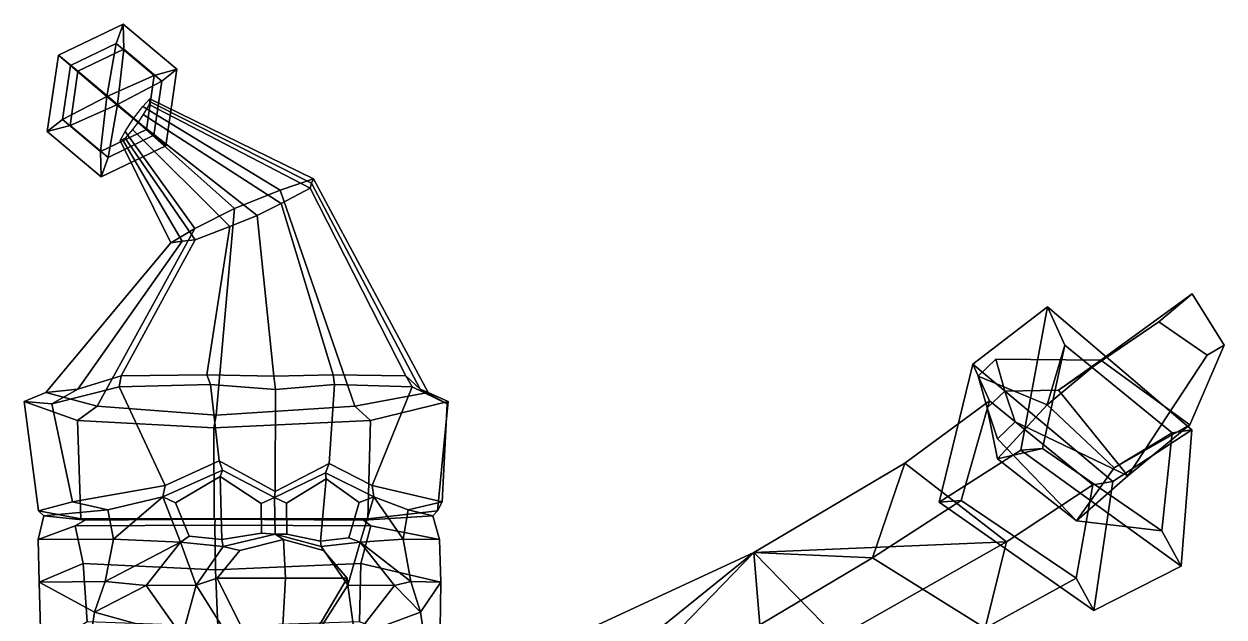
# Model space of a CAD drawing. Extents: x -179 to 300, y -153 to 347.
# Drawn here: x -63.2 to 299.6, y 168.4 to 347.5 of the extents above; entities that cross this region are included whole.
import ezdxf

# ---------------------------------------------------------------- set-up
doc = ezdxf.new("R2010")
doc.units = 0

msp = doc.modelspace()

# ---------------------------------------------------------------- linework, layer by layer
for points in [[(-33.023411, 339.872101, 71.210083), (-33.177055, 347.498718, 57.429237), (-52.777969, 338.084717, 58.48608), (-46.883404, 333.215424, 71.95739)], [(-35.297783, 341.603912, 43.050949), (-49.157776, 334.947235, 43.798252), (-52.777969, 338.084717, 58.48608), (-33.177055, 347.498718, 57.429237)], [(-16.93433, 333.830231, 55.352524), (-23.812487, 331.938873, 41.582497), (-35.297783, 341.603912, 43.050949), (-33.177055, 347.498718, 57.429237)], [(-16.93433, 333.830231, 55.352524), (-33.177055, 347.498718, 57.429237), (-33.023411, 339.872101, 71.210083), (-21.538111, 330.207062, 69.741638)], [(-38.143475, 325.640839, 36.497833), (-49.157776, 334.947235, 43.798252), (-35.297783, 341.603912, 43.050949)], [(-23.812487, 331.938873, 41.582497), (-38.143475, 325.640839, 36.497833), (-35.297783, 341.603912, 43.050949)], [(-49.257984, 316.893646, 71.236229), (-46.883404, 333.215424, 71.95739), (-52.777969, 338.084717, 58.48608), (-56.136208, 315.002258, 57.466213)], [(-51.532356, 318.625458, 43.077091), (-56.136208, 315.002258, 57.466213), (-52.777969, 338.084717, 58.48608), (-49.157776, 334.947235, 43.798252)], [(-34.927017, 323.19165, 76.320885), (-33.023411, 339.872101, 71.210083), (-46.883404, 333.215424, 71.95739)], [(-21.538111, 330.207062, 69.741638), (-33.023411, 339.872101, 71.210083), (-34.927017, 323.19165, 76.320885)], [(-38.143475, 325.640839, 36.497833), (-51.532356, 318.625458, 43.077091), (-49.157776, 334.947235, 43.798252)], [(-20.292587, 310.747833, 54.332657), (-26.187134, 315.617126, 40.86134), (-23.812487, 331.938873, 41.582497), (-16.93433, 333.830231, 55.352524)], [(-20.292587, 310.747833, 54.332657), (-16.93433, 333.830231, 55.352524), (-21.538111, 330.207062, 69.741638), (-23.91276, 313.885284, 69.020477)], [(-34.927017, 323.19165, 76.320885), (-46.883404, 333.215424, 71.95739), (-49.257984, 316.893646, 71.236229)], [(-26.187134, 315.617126, 40.86134), (-38.143475, 325.640839, 36.497833), (-23.812487, 331.938873, 41.582497)], [(-23.91276, 313.885284, 69.020477), (-21.538111, 330.207062, 69.741638), (-34.927017, 323.19165, 76.320885)], [(-40.047058, 308.960419, 41.608639), (-51.532356, 318.625458, 43.077091), (-38.143475, 325.640839, 36.497833)], [(-37.772686, 307.228607, 69.767776), (-34.927017, 323.19165, 76.320885), (-49.257984, 316.893646, 71.236229)], [(-26.187134, 315.617126, 40.86134), (-40.047058, 308.960419, 41.608639), (-38.143475, 325.640839, 36.497833)], [(-23.91276, 313.885284, 69.020477), (-34.927017, 323.19165, 76.320885), (-37.772686, 307.228607, 69.767776)], [(-25.176973, 324.894531, 54.021214), (24.303854, 300.741119, 41.955635), (14.262126, 297.286926, 31.943953), (-27.257437, 322.583344, 50.609291)], [(-27.181904, 320.214996, 63.952427), (14.6043, 293.336426, 75.371094), (23.366638, 297.91391, 67.549416), (-25.368286, 323.172119, 61.846603)], [(-25.368286, 323.172119, 61.846603), (23.366638, 297.91391, 67.549416), (23.755184, 299.42041, 53.397366), (-25.289356, 324.087341, 57.515194)], [(-25.289356, 324.087341, 57.515194), (23.755184, 299.42041, 53.397366), (24.303854, 300.741119, 41.955635), (-25.176973, 324.894531, 54.021214)], [(-27.257437, 322.583344, 50.609291), (14.262126, 297.286926, 31.943953), (0.439792, 291.794037, 25.981686), (-30.120365, 318.958008, 48.313065)], [(-28.68524, 317.859497, 65.182106), (7.341942, 289.70108, 80.174049), (14.6043, 293.336426, 75.371094), (-27.181904, 320.214996, 63.952427)], [(-39.893482, 301.333801, 55.3895), (-56.136208, 315.002258, 57.466213), (-51.532356, 318.625458, 43.077091), (-40.047058, 308.960419, 41.608639)], [(-39.893482, 301.333801, 55.3895), (-37.772686, 307.228607, 69.767776), (-49.257984, 316.893646, 71.236229), (-56.136208, 315.002258, 57.466213)], [(-20.292587, 310.747833, 54.332657), (-39.893482, 301.333801, 55.3895), (-40.047058, 308.960419, 41.608639), (-26.187134, 315.617126, 40.86134)], [(-32.591839, 315.033051, 50.617878), (-30.120365, 318.958008, 48.313065), (0.439792, 291.794037, 25.981686), (-11.499968, 285.730316, 34.800423)], [(-30.397375, 315.663788, 63.957603), (-32.568768, 312.98056, 61.8582), (-11.40753, 282.314575, 71.405136), (-0.92457, 286.3703, 77.092911)], [(-28.68524, 317.859497, 65.182106), (-30.397375, 315.663788, 63.957603), (-0.92457, 286.3703, 77.092911), (7.341942, 289.70108, 80.174049)], [(-20.292587, 310.747833, 54.332657), (-23.91276, 313.885284, 69.020477), (-37.772686, 307.228607, 69.767776), (-39.893482, 301.333801, 55.3895)], [(-34.091316, 312.277161, 54.035564), (-32.591839, 315.033051, 50.617878), (-11.499968, 285.730316, 34.800423), (-18.747297, 281.428802, 46.729099)], [(-33.384552, 312.629364, 57.528229), (-34.091316, 312.277161, 54.035564), (-18.747297, 281.428802, 46.729099), (-15.339974, 281.88269, 57.732193)], [(-32.568768, 312.98056, 61.8582), (-33.384552, 312.629364, 57.528229), (-15.339974, 281.88269, 57.732193), (-11.40753, 282.314575, 71.405136)], [(36.828884, 232.066772, 12.625824), (14.262126, 297.286926, 31.943953), (24.303854, 300.741119, 41.955635), (59.029148, 236.212601, 30.088892)], [(52.244926, 241.239853, 81.844887), (23.366638, 297.91391, 67.549416), (14.6043, 293.336426, 75.371094), (30.296288, 241.556747, 98.221016)], [(56.597214, 237.181564, 53.427456), (23.755184, 299.42041, 53.397366), (23.366638, 297.91391, 67.549416), (52.244926, 241.239853, 81.844887)], [(59.029148, 236.212601, 30.088892), (24.303854, 300.741119, 41.955635), (23.755184, 299.42041, 53.397366), (56.597214, 237.181564, 53.427456)], [(-5.109541, 229.329132, 0.256016), (0.439792, 291.794037, 25.981686), (14.262126, 297.286926, 31.943953), (36.828884, 232.066772, 12.625824)], [(-5.109541, 229.329132, 0.256016), (-41.018188, 232.066772, 25.204222), (-11.499968, 285.730316, 34.800423), (0.439792, 291.794037, 25.981686)], [(12.373515, 241.085159, 108.457764), (30.296288, 241.556747, 98.221016), (14.6043, 293.336426, 75.371094), (7.341942, 289.70108, 80.174049)], [(12.373515, 241.085159, 108.457764), (7.341942, 289.70108, 80.174049), (-0.92457, 286.3703, 77.092911), (-7.861136, 241.556747, 104.386429)], [(-41.018188, 232.066772, 25.204222), (-56.589024, 236.212601, 48.770279), (-18.747297, 281.428802, 46.729099), (-11.499968, 285.730316, 34.800423)], [(-33.850285, 241.239853, 95.756004), (-7.861136, 241.556747, 104.386429), (-0.92457, 286.3703, 77.092911), (-11.40753, 282.314575, 71.405136)], [(-56.589024, 236.212601, 48.770279), (-46.930725, 237.181564, 70.155327), (-15.339974, 281.88269, 57.732193), (-18.747297, 281.428802, 46.729099)], [(-46.930725, 237.181564, 70.155327), (-33.850285, 241.239853, 95.756004), (-11.40753, 282.314575, 71.405136), (-15.339974, 281.88269, 57.732193)], [(279.876892, 257.52066, 102.075066), (289.956268, 266.046417, 89.44693), (262.353485, 245.988373, 41.371449), (249.495193, 236.884308, 73.165161)], [(299.553864, 250.457764, 79.634384), (289.220886, 226.450317, 34.459034), (262.353485, 245.988373, 41.371449), (289.956268, 266.046417, 89.44693)], [(294.434692, 247.519165, 98.577049), (299.553864, 250.457764, 79.634384), (289.956268, 266.046417, 89.44693), (279.876892, 257.52066, 102.075066)], [(213.463882, 203.040512, 61.573353), (238.161316, 218.806915, 77.311501), (246.212524, 262.054382, 19.12631), (223.642426, 244.723022, 3.515546)], [(289.832642, 224.964523, -4.980147), (265.979431, 209.298676, -22.062815), (223.642426, 244.723022, 3.515546), (246.212524, 262.054382, 19.12631)], [(238.161316, 218.806915, 77.311501), (244.7034, 219.322281, 67.16581), (251.474777, 250.465134, 23.377953), (246.212524, 262.054382, 19.12631)], [(289.832642, 224.964523, -4.980147), (246.212524, 262.054382, 19.12631), (251.474777, 250.465134, 23.377953), (283.848328, 223.987122, 4.82366)], [(294.434692, 247.519165, 98.577049), (279.876892, 257.52066, 102.075066), (249.495193, 236.884308, 73.165161), (270.472504, 211.014236, 57.017239)], [(231.09938, 216.113235, 42.434277), (246.094986, 232.517029, 22.126425), (251.474777, 250.465134, 23.377953), (244.7034, 219.322281, 67.16581)], [(266.402649, 213.452316, 19.443142), (283.848328, 223.987122, 4.82366), (251.474777, 250.465134, 23.377953), (246.094986, 232.517029, 22.126425)], [(294.434692, 247.519165, 98.577049), (270.472504, 211.014236, 57.017239), (289.220886, 226.450317, 34.459034), (299.553864, 250.457764, 79.634384)], [(213.463882, 203.040512, 61.573353), (223.642426, 244.723022, 3.515546), (228.621414, 233.65657, 7.642832), (220.138916, 203.530945, 51.258156)], [(265.979431, 209.298676, -22.062815), (259.923401, 208.272003, -12.102572), (228.621414, 233.65657, 7.642832), (223.642426, 244.723022, 3.515546)], [(233.289078, 236.61087, 85.005562), (230.597, 246.223358, 80.961143), (225.22728, 241.17955, 72.639885), (228.001602, 231.552963, 76.613739)], [(230.597, 246.223358, 80.961143), (262.353485, 245.988373, 41.371449), (246.094986, 232.517029, 22.126425), (225.22728, 241.17955, 72.639885)], [(233.289078, 236.61087, 85.005562), (249.495193, 236.884308, 73.165161), (262.353485, 245.988373, 41.371449), (230.597, 246.223358, 80.961143)], [(289.220886, 226.450317, 34.459034), (266.402649, 213.452316, 19.443142), (246.094986, 232.517029, 22.126425), (262.353485, 245.988373, 41.371449)], [(-34.379196, 237.889679, 100.089264), (-33.850285, 241.239853, 95.756004), (-46.930725, 237.181564, 70.155327), (-54.782093, 232.726456, 72.374878)], [(-6.764901, 238.620987, 108.791252), (-7.861136, 241.556747, 104.386429), (-33.850285, 241.239853, 95.756004), (-34.379196, 237.889679, 100.089264)], [(12.873545, 237.150757, 111.552414), (12.373515, 241.085159, 108.457764), (-7.861136, 241.556747, 104.386429), (-6.764901, 238.620987, 108.791252)], [(12.873545, 237.150757, 111.552414), (30.643068, 238.620987, 102.746941), (30.296288, 241.556747, 98.221016), (12.373515, 241.085159, 108.457764)], [(30.643068, 238.620987, 102.746941), (54.111622, 237.889679, 85.791069), (52.244926, 241.239853, 81.844887), (30.296288, 241.556747, 98.221016)], [(54.111622, 237.889679, 85.791069), (64.74807, 232.726456, 53.061405), (56.597214, 237.181564, 53.427456), (52.244926, 241.239853, 81.844887)], [(228.001602, 231.552963, 76.613739), (225.22728, 241.17955, 72.639885), (246.094986, 232.517029, 22.126425), (231.09938, 216.113235, 42.434277)], [(-54.782093, 232.726456, 72.374878), (-46.930725, 237.181564, 70.155327), (-56.589024, 236.212601, 48.770279), (-63.175476, 233.452774, 48.138641)], [(-63.175476, 233.452774, 48.138641), (-56.589024, 236.212601, 48.770279), (-41.018188, 232.066772, 25.204222), (-46.955757, 227.72966, 22.308218)], [(-20.466604, 208.097229, 101.041061), (-34.379196, 237.889679, 100.089264), (-54.782093, 232.726456, 72.374878), (-48.478653, 203.187775, 86.607132)], [(-4.200805, 215.60527, 110.229897), (-6.764901, 238.620987, 108.791252), (-34.379196, 237.889679, 100.089264), (-20.466604, 208.097229, 101.041061)], [(12.744149, 206.310333, 110.751587), (12.873545, 237.150757, 111.552414), (-6.764901, 238.620987, 108.791252), (-4.200805, 215.60527, 110.229897)], [(12.744149, 206.310333, 110.751587), (29.04907, 214.745026, 104.84024), (30.643068, 238.620987, 102.746941), (12.873545, 237.150757, 111.552414)], [(29.04907, 214.745026, 104.84024), (42.047512, 208.097229, 90.940147), (54.111622, 237.889679, 85.791069), (30.643068, 238.620987, 102.746941)], [(65.081512, 233.452774, 27.415098), (41.552261, 227.72966, 8.007243), (36.828884, 232.066772, 12.625824), (59.029148, 236.212601, 30.088892)], [(42.047512, 208.097229, 90.940147), (63.247616, 203.187775, 68.554588), (64.74807, 232.726456, 53.061405), (54.111622, 237.889679, 85.791069)], [(64.74807, 232.726456, 53.061405), (65.081512, 233.452774, 27.415098), (59.029148, 236.212601, 30.088892), (56.597214, 237.181564, 53.427456)], [(236.463211, 227.308212, 88.587212), (233.289078, 236.61087, 85.005562), (228.001602, 231.552963, 76.613739), (231.085312, 222.248291, 80.235085)], [(236.463211, 227.308212, 88.587212), (270.472504, 211.014236, 57.017239), (249.495193, 236.884308, 73.165161), (233.289078, 236.61087, 85.005562)], [(-48.478653, 203.187775, 86.607132), (-54.782093, 232.726456, 72.374878), (-63.175476, 233.452774, 48.138641), (-58.773987, 200.494492, 50.89201)], [(-58.773987, 200.494492, 50.89201), (-63.175476, 233.452774, 48.138641), (-46.955757, 227.72966, 22.308218), (-45.974743, 198.046646, 22.897711)], [(61.77113, 200.494492, 31.414534), (40.806828, 198.046646, 8.875691), (41.552261, 227.72966, 8.007243), (65.081512, 233.452774, 27.415098)], [(63.247616, 203.187775, 68.554588), (61.77113, 200.494492, 31.414534), (65.081512, 233.452774, 27.415098), (64.74807, 232.726456, 53.061405)], [(203.087006, 214.876007, -9.938315), (193.349304, 186.309097, 33.90955), (220.138916, 203.530945, 51.258156), (228.621414, 233.65657, 7.642832)], [(259.923401, 208.272003, -12.102572), (233.831299, 191.13327, -30.562027), (203.087006, 214.876007, -9.938315), (228.621414, 233.65657, 7.642832)], [(-46.955757, 227.72966, 22.308218), (-41.018188, 232.066772, 25.204222), (-5.109541, 229.329132, 0.256016), (-5.830667, 225.558624, -4.206996)], [(41.552261, 227.72966, 8.007243), (-5.830667, 225.558624, -4.206996), (-5.109541, 229.329132, 0.256016), (36.828884, 232.066772, 12.625824)], [(231.085312, 222.248291, 80.235085), (228.001602, 231.552963, 76.613739), (231.09938, 216.113235, 42.434277), (254.990326, 197.439377, 37.175243)], [(-45.974743, 198.046646, 22.897711), (-46.955757, 227.72966, 22.308218), (-5.830667, 225.558624, -4.206996), (-5.663929, 198.096786, -3.175065)], [(40.806828, 198.046646, 8.875691), (-5.663929, 198.096786, -3.175065), (-5.830667, 225.558624, -4.206996), (41.552261, 227.72966, 8.007243)], [(236.463211, 227.308212, 88.587212), (231.085312, 222.248291, 80.235085), (254.990326, 197.439377, 37.175243), (270.472504, 211.014236, 57.017239)], [(270.472504, 211.014236, 57.017239), (254.990326, 197.439377, 37.175243), (266.402649, 213.452316, 19.443142), (289.220886, 226.450317, 34.459034)], [(260.237549, 170.314529, 26.685633), (265.979431, 209.298676, -22.062815), (289.832642, 224.964523, -4.980147), (286.566772, 183.791138, 44.246803)], [(286.566772, 183.791138, 44.246803), (289.832642, 224.964523, -4.980147), (283.848328, 223.987122, 4.82366), (280.748871, 194.375275, 41.850986)], [(254.990326, 197.439377, 37.175243), (280.748871, 194.375275, 41.850986), (283.848328, 223.987122, 4.82366), (266.402649, 213.452316, 19.443142)], [(260.237549, 170.314529, 26.685633), (286.566772, 183.791138, 44.246803), (238.161316, 218.806915, 77.311501), (213.463882, 203.040512, 61.573353)], [(254.990326, 197.439377, 37.175243), (231.09938, 216.113235, 42.434277), (244.7034, 219.322281, 67.16581), (280.748871, 194.375275, 41.850986)], [(286.566772, 183.791138, 44.246803), (280.748871, 194.375275, 41.850986), (244.7034, 219.322281, 67.16581), (238.161316, 218.806915, 77.311501)], [(-4.200805, 215.60527, 110.229897), (-20.466604, 208.097229, 101.041061), (-21.197195, 204.713837, 100.728065), (-3.137174, 212.774368, 110.311615)], [(12.744149, 206.310333, 110.751587), (-4.200805, 215.60527, 110.229897), (-3.137174, 212.774368, 110.311615), (12.513047, 204.448334, 109.660728)], [(12.744149, 206.310333, 110.751587), (12.513047, 204.448334, 109.660728), (27.969942, 211.971146, 105.269325), (29.04907, 214.745026, 104.84024)], [(29.04907, 214.745026, 104.84024), (27.969942, 211.971146, 105.269325), (42.559986, 204.713837, 90.426292), (42.047512, 208.097229, 90.940147)], [(193.349304, 186.309097, 33.90955), (203.087006, 214.876007, -9.938315), (157.479889, 187.850006, -16.039015)], [(233.831299, 191.13327, -30.562027), (157.479889, 187.850006, -16.039015), (203.087006, 214.876007, -9.938315)], [(-3.877447, 210.846863, 108.148735), (-3.137174, 212.774368, 110.311615), (-21.197195, 204.713837, 100.728065), (-17.416636, 202.852432, 100.109886)], [(-3.334024, 191.83403, 105.80452), (-3.877447, 210.846863, 108.148735), (-17.416636, 202.852432, 100.109886), (-13.236404, 192.841995, 102.202187)], [(-3.877447, 210.846863, 108.148735), (8.498752, 202.636322, 107.652512), (12.513047, 204.448334, 109.660728), (-3.137174, 212.774368, 110.311615)], [(8.498752, 202.636322, 107.652512), (-3.877447, 210.846863, 108.148735), (-3.334024, 191.83403, 105.80452), (8.606994, 193.712036, 108.322418)], [(28.183279, 210.171341, 102.748718), (27.969942, 211.971146, 105.269325), (12.513047, 204.448334, 109.660728), (16.146187, 202.749481, 106.604034)], [(28.183279, 210.171341, 102.748718), (38.114826, 203.015808, 88.572937), (42.559986, 204.713837, 90.426292), (27.969942, 211.971146, 105.269325)], [(-37.867542, 200.757156, 86.308311), (-21.197195, 204.713837, 100.728065), (-20.466604, 208.097229, 101.041061), (-48.478653, 203.187775, 86.607132)], [(16.146187, 202.749481, 106.604034), (16.28521, 193.443085, 107.464439), (26.442842, 191.247406, 100.335167), (28.183279, 210.171341, 102.748718)], [(26.442842, 191.247406, 100.335167), (34.986687, 192.337677, 92.528923), (38.114826, 203.015808, 88.572937), (28.183279, 210.171341, 102.748718)], [(52.97546, 200.757156, 71.630051), (63.247616, 203.187775, 68.554588), (42.047512, 208.097229, 90.940147), (42.559986, 204.713837, 90.426292)], [(227.337173, 164.968796, 6.035531), (233.831299, 191.13327, -30.562027), (259.923401, 208.272003, -12.102572), (254.843353, 180.112656, 24.479946)], [(260.237549, 170.314529, 26.685633), (254.843353, 180.112656, 24.479946), (259.923401, 208.272003, -12.102572), (265.979431, 209.298676, -22.062815)], [(-48.478653, 203.187775, 86.607132), (-58.773987, 200.494492, 50.89201), (-57.134323, 198.932434, 51.717304), (-37.867542, 200.757156, 86.308311)], [(-36.155773, 191.942917, 86.512253), (-21.197195, 204.713837, 100.728065), (-37.867542, 200.757156, 86.308311)], [(-15.915915, 191.024811, 103.625778), (-21.197195, 204.713837, 100.728065), (-36.155773, 191.942917, 86.512253)], [(-13.236404, 192.841995, 102.202187), (-17.416636, 202.852432, 100.109886), (-21.197195, 204.713837, 100.728065), (-15.915915, 191.024811, 103.625778)], [(8.606994, 193.712036, 108.322418), (12.706109, 193.410629, 110.94043), (12.513047, 204.448334, 109.660728), (8.498752, 202.636322, 107.652512)], [(16.28521, 193.443085, 107.464439), (16.146187, 202.749481, 106.604034), (12.513047, 204.448334, 109.660728), (12.706109, 193.410629, 110.94043)], [(34.986687, 192.337677, 92.528923), (38.439453, 191.024811, 94.843124), (42.559986, 204.713837, 90.426292), (38.114826, 203.015808, 88.572937)], [(38.439453, 191.024811, 94.843124), (51.388298, 191.942917, 72.367027), (42.559986, 204.713837, 90.426292)], [(51.388298, 191.942917, 72.367027), (52.97546, 200.757156, 71.630051), (42.559986, 204.713837, 90.426292)], [(63.247616, 203.187775, 68.554588), (52.97546, 200.757156, 71.630051), (60.367928, 198.932434, 32.731491), (61.77113, 200.494492, 31.414534)], [(193.349304, 186.309097, 33.90955), (227.337173, 164.968796, 6.035531), (254.843353, 180.112656, 24.479946), (220.138916, 203.530945, 51.258156)], [(260.237549, 170.314529, 26.685633), (213.463882, 203.040512, 61.573353), (220.138916, 203.530945, 51.258156), (254.843353, 180.112656, 24.479946)], [(-37.867542, 200.757156, 86.308311), (-57.134323, 198.932434, 51.717304), (-58.90015, 191.81926, 53.065033), (-36.155773, 191.942917, 86.512253)], [(-58.773987, 200.494492, 50.89201), (-45.974743, 198.046646, 22.897711), (-44.705948, 197.592346, 22.833086), (-57.134323, 198.932434, 51.717304)], [(61.77113, 200.494492, 31.414534), (60.367928, 198.932434, 32.731491), (39.475349, 197.592346, 9.231215), (40.806828, 198.046646, 8.875691)], [(52.97546, 200.757156, 71.630051), (51.388298, 191.942917, 72.367027), (62.441612, 191.81926, 33.458836), (60.367928, 198.932434, 32.731491)], [(-58.90015, 191.81926, 53.065033), (-57.134323, 198.932434, 51.717304), (-44.705948, 197.592346, 22.833086), (-47.726818, 195.968964, 20.790905)], [(-58.610741, 178.886795, 54.994415), (-58.90015, 191.81926, 53.065033), (-47.726818, 195.968964, 20.790905), (-45.259453, 184.567291, 18.64262)], [(-47.726818, 195.968964, 20.790905), (-44.705948, 197.592346, 22.833086), (-5.367631, 197.982178, -1.001885), (-5.461417, 196.1772, -1.497471)], [(-45.259453, 184.567291, 18.64262), (-47.726818, 195.968964, 20.790905), (-5.461417, 196.1772, -1.497471), (-5.268512, 182.591492, -0.303612)], [(-45.974743, 198.046646, 22.897711), (-5.663929, 198.096786, -3.175065), (-5.367631, 197.982178, -1.001885), (-44.705948, 197.592346, 22.833086)], [(40.806828, 198.046646, 8.875691), (39.475349, 197.592346, 9.231215), (-5.367631, 197.982178, -1.001885), (-5.663929, 198.096786, -3.175065)], [(41.672615, 195.968964, 6.345895), (-5.461417, 196.1772, -1.497471), (-5.367631, 197.982178, -1.001885), (39.475349, 197.592346, 9.231215)], [(38.65424, 184.567291, 5.083988), (-5.268512, 182.591492, -0.303612), (-5.461417, 196.1772, -1.497471), (41.672615, 195.968964, 6.345895)], [(62.774563, 178.886795, 35.381184), (38.65424, 184.567291, 5.083988), (41.672615, 195.968964, 6.345895), (62.441612, 191.81926, 33.458836)], [(62.441612, 191.81926, 33.458836), (41.672615, 195.968964, 6.345895), (39.475349, 197.592346, 9.231215), (60.367928, 198.932434, 32.731491)], [(-3.334024, 191.83403, 105.80452), (-13.236404, 192.841995, 102.202187), (-15.915915, 191.024811, 103.625778), (-2.953393, 189.656158, 107.951485)], [(-3.334024, 191.83403, 105.80452), (-2.953393, 189.656158, 107.951485), (12.706109, 193.410629, 110.94043), (8.606994, 193.712036, 108.322418)], [(15.28342, 191.788132, 125.251549), (12.706109, 193.410629, 110.94043), (-2.953393, 189.656158, 107.951485), (2.091043, 188.497971, 123.710907)], [(26.442842, 191.247406, 100.335167), (16.28521, 193.443085, 107.464439), (12.706109, 193.410629, 110.94043), (26.62743, 189.656158, 103.171875)], [(15.28342, 191.788132, 125.251549), (27.319277, 188.497971, 119.634575), (26.62743, 189.656158, 103.171875), (12.706109, 193.410629, 110.94043)], [(26.442842, 191.247406, 100.335167), (26.62743, 189.656158, 103.171875), (38.439453, 191.024811, 94.843124), (34.986687, 192.337677, 92.528923)], [(-36.155773, 191.942917, 86.512253), (-58.90015, 191.81926, 53.065033), (-58.610741, 178.886795, 54.994415), (-38.660545, 179.146439, 86.506119)], [(-38.660545, 179.146439, 86.506119), (-15.915915, 191.024811, 103.625778), (-36.155773, 191.942917, 86.512253)], [(-26.266352, 177.916092, 108.293945), (-15.915915, 191.024811, 103.625778), (-38.660545, 179.146439, 86.506119)], [(-26.266352, 177.916092, 108.293945), (-11.154402, 178.009445, 108.966103), (-15.915915, 191.024811, 103.625778)], [(-11.154402, 178.009445, 108.966103), (-2.953393, 189.656158, 107.951485), (-15.915915, 191.024811, 103.625778)], [(-4.813424, 180.107361, 125.886749), (2.091043, 188.497971, 123.710907), (-2.953393, 189.656158, 107.951485), (-11.154402, 178.009445, 108.966103)], [(15.913813, 180.164825, 129.153015), (15.28342, 191.788132, 125.251549), (2.091043, 188.497971, 123.710907), (-4.813424, 180.107361, 125.886749)], [(15.913813, 180.164825, 129.153015), (34.557648, 180.107361, 119.525238), (27.319277, 188.497971, 119.634575), (15.28342, 191.788132, 125.251549)], [(34.730659, 178.009445, 101.552078), (38.439453, 191.024811, 94.843124), (26.62743, 189.656158, 103.171875)], [(34.557648, 180.107361, 119.525238), (34.730659, 178.009445, 101.552078), (26.62743, 189.656158, 103.171875), (27.319277, 188.497971, 119.634575)], [(48.861927, 177.916092, 96.154846), (38.439453, 191.024811, 94.843124), (34.730659, 178.009445, 101.552078)], [(53.763687, 179.146439, 71.572372), (51.388298, 191.942917, 72.367027), (38.439453, 191.024811, 94.843124)], [(48.861927, 177.916092, 96.154846), (53.763687, 179.146439, 71.572372), (38.439453, 191.024811, 94.843124)], [(51.388298, 191.942917, 72.367027), (53.763687, 179.146439, 71.572372), (62.774563, 178.886795, 35.381184), (62.441612, 191.81926, 33.458836)], [(233.831299, 191.13327, -30.562027), (182.576157, 162.121643, -37.309212), (157.479889, 187.850006, -16.039015)], [(227.337173, 164.968796, 6.035531), (182.576157, 162.121643, -37.309212), (233.831299, 191.13327, -30.562027)], [(83.789597, 128.481644, 38.568501), (157.479889, 187.850006, -16.039015), (58.993134, 142.270432, -16.017565)], [(82.42189, 110.594025, -37.330238), (58.993134, 142.270432, -16.017565), (157.479889, 187.850006, -16.039015)], [(82.42189, 110.594025, -37.330238), (157.479889, 187.850006, -16.039015), (182.576157, 162.121643, -37.309212)], [(83.789597, 128.481644, 38.568501), (159.263367, 166.038818, 29.6511), (157.479889, 187.850006, -16.039015)], [(193.349304, 186.309097, 33.90955), (157.479889, 187.850006, -16.039015), (159.263367, 166.038818, 29.6511)], [(227.337173, 164.968796, 6.035531), (193.349304, 186.309097, 33.90955), (159.263367, 166.038818, 29.6511)], [(-58.020992, 157.800568, 55.875149), (-58.610741, 178.886795, 54.994415), (-45.259453, 184.567291, 18.64262), (-44.052692, 166.93721, 21.080511)], [(-44.052692, 166.93721, 21.080511), (-45.259453, 184.567291, 18.64262), (-5.268512, 182.591492, -0.303612), (-4.606555, 165.546326, 3.793212)], [(38.276661, 166.93721, 7.777873), (-4.606555, 165.546326, 3.793212), (-5.268512, 182.591492, -0.303612), (38.65424, 184.567291, 5.083988)], [(62.492207, 157.800568, 36.402832), (38.276661, 166.93721, 7.777873), (38.65424, 184.567291, 5.083988), (62.774563, 178.886795, 35.381184)], [(-38.660545, 179.146439, 86.506119), (-58.610741, 178.886795, 54.994415), (-41.843666, 169.85144, 86.263611)], [(-43.453068, 159.168442, 86.49337), (-41.843666, 169.85144, 86.263611), (-58.610741, 178.886795, 54.994415), (-58.020992, 157.800568, 55.875149)], [(-41.843666, 169.85144, 86.263611), (-26.266352, 177.916092, 108.293945), (-38.660545, 179.146439, 86.506119)], [(-15.329614, 162.522781, 103.021904), (-26.266352, 177.916092, 108.293945), (-41.843666, 169.85144, 86.263611)], [(-15.329614, 162.522781, 103.021904), (-11.154402, 178.009445, 108.966103), (-26.266352, 177.916092, 108.293945)], [(0.232298, 159.852524, 106.508209), (-11.154402, 178.009445, 108.966103), (-15.329614, 162.522781, 103.021904)], [(3.769117, 162.855682, 119.195724), (-4.813424, 180.107361, 125.886749), (-11.154402, 178.009445, 108.966103), (0.232298, 159.852524, 106.508209)], [(14.87958, 162.248825, 122.752213), (15.913813, 180.164825, 129.153015), (-4.813424, 180.107361, 125.886749), (3.769117, 162.855682, 119.195724)], [(14.87958, 162.248825, 122.752213), (24.304611, 162.855682, 115.87764), (34.557648, 180.107361, 119.525238), (15.913813, 180.164825, 129.153015)], [(24.304611, 162.855682, 115.87764), (23.149309, 159.852524, 102.805313), (34.730659, 178.009445, 101.552078), (34.557648, 180.107361, 119.525238)], [(23.149309, 159.852524, 102.805313), (36.821373, 162.522781, 94.595436), (34.730659, 178.009445, 101.552078)], [(36.821373, 162.522781, 94.595436), (48.861927, 177.916092, 96.154846), (34.730659, 178.009445, 101.552078)], [(36.821373, 162.522781, 94.595436), (56.708458, 169.85144, 70.339729), (48.861927, 177.916092, 96.154846)], [(56.708458, 169.85144, 70.339729), (53.763687, 179.146439, 71.572372), (48.861927, 177.916092, 96.154846)], [(53.763687, 179.146439, 71.572372), (56.708458, 169.85144, 70.339729), (62.774563, 178.886795, 35.381184)], [(58.308319, 159.168442, 70.050934), (62.492207, 157.800568, 36.402832), (62.774563, 178.886795, 35.381184), (56.708458, 169.85144, 70.339729)], [(-43.453068, 159.168442, 86.49337), (-21.484339, 140.101929, 110.038925), (-15.329614, 162.522781, 103.021904), (-41.843666, 169.85144, 86.263611)], [(58.308319, 159.168442, 70.050934), (56.708458, 169.85144, 70.339729), (36.821373, 162.522781, 94.595436), (44.872807, 140.101929, 99.317055)]]:
    msp.add_3dface(points)

doc.saveas('drawing.dxf')
